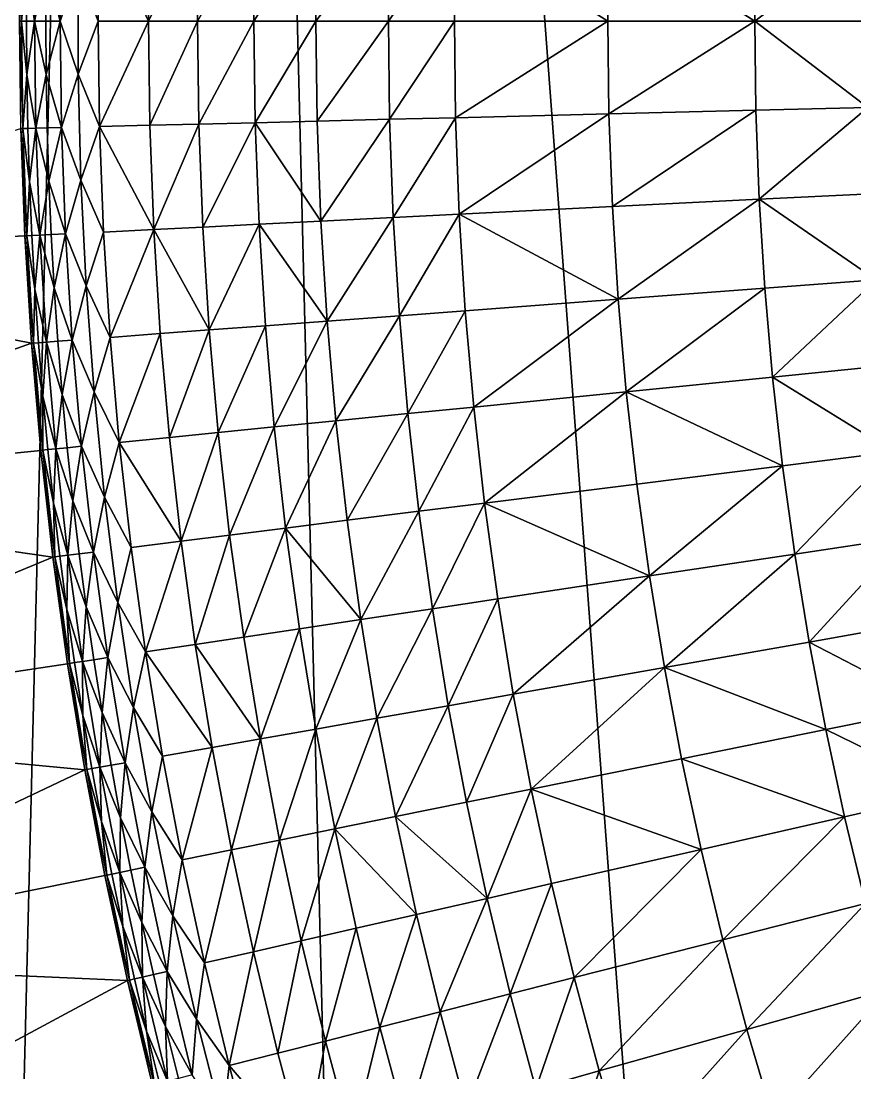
# Model space of a CAD drawing. Header units: millimetres. Extents: x -3750 to 5350, y -3750 to 3750.
# Drawn here: x -2499 to -2015, y -610 to 0 of the extents above; entities that cross this region are included whole.
import ezdxf

# ---------------------------------------------------------------- set-up
doc = ezdxf.new("R2010")
doc.units = ezdxf.units.MM
doc.header["$MEASUREMENT"] = 0
doc.layers.add('MESH_3D', color=2, linetype='CONTINUOUS')

msp = doc.modelspace()

# ---------------------------------------------------------------- linework, layer by layer
at = {"layer": 'MESH_3D'}
for points in [[(925.34, 3634.04, 32500), (-2410.45, 2872.67, 32500), (3378.63, -1627.06, 32500)], [(-2410.45, 2872.67, 32500), (-3720.9, 466.29, 32500), (-3523.85, -1282.58, 32500)], [(-2410.45, 2872.67, 32500), (-3523.85, -1282.58, 32500), (-3490.78, -1370.03, 32500)], [(-2410.45, 2872.67, 32500), (-3490.78, -1370.03, 32500), (-2684.5, -2618.39, 32500)], [(-2410.45, 2872.67, 32500), (-2684.5, -2618.39, 32500), (-2550.65, -2748.94, 32500)], [(-2410.45, 2872.67, 32500), (-2550.65, -2748.94, 32500), (-2264.27, -2989.25, 32500)], [(-2410.45, 2872.67, 32500), (-2264.27, -2989.25, 32500), (-1955.38, -3199.84, 32500)], [(3378.63, -1627.06, 32500), (-2410.45, 2872.67, 32500), (-1955.38, -3199.84, 32500)], [(-2498.04, 62.3, -38.42), (-2500, 0), (-2499.22, 62.33)], [(-2498.82, 0, -38.42), (-2500, 0), (-2498.04, 62.3, -38.42)], [(-2495.66, 31.11, -71.93), (-2498.82, 0, -38.42), (-2498.04, 62.3, -38.42)], [(-2495.66, 31.11, -71.93), (-2490.35, 62.11, -105.25), (-2491.12, 0, -105.25)], [(-2484.36, 30.97, -138.74), (-2491.12, 0, -105.25), (-2490.35, 62.11, -105.25)], [(-2484.36, 30.97, -138.74), (-2475.49, 61.73, -171.85), (-2476.26, 0, -171.85)], [(-2465.87, 30.74, -205.25), (-2476.26, 0, -171.85), (-2475.49, 61.73, -171.85)], [(-2465.87, 30.74, -205.25), (-2453.46, 61.19, -238.11), (-2454.23, 0, -238.11)], [(-2454.23, 0, -238.11), (-2453.46, 61.19, -238.11), (-2425.03, 0, -303.82)], [(-2453.46, 61.19, -238.11), (-2424.28, 60.46, -303.82), (-2425.03, 0, -303.82)], [(-2425.03, 0, -303.82), (-2424.28, 60.46, -303.82), (-2395.88, 59.75, -355.73)], [(-2425.03, 0, -303.82), (-2395.88, 59.75, -355.73), (-2396.63, 0, -355.73)], [(-2396.63, 0, -355.73), (-2395.88, 59.75, -355.73), (-2363.19, 58.93, -406.77)], [(-2396.63, 0, -355.73), (-2363.19, 58.93, -406.77), (-2363.93, 0, -406.77)], [(-2363.93, 0, -406.77), (-2363.19, 58.93, -406.77), (-2327.22, 58.04, -455.71)], [(-2363.93, 0, -406.77), (-2327.22, 58.04, -455.71), (-2327.94, 0, -455.71)], [(-2327.94, 0, -455.71), (-2327.22, 58.04, -455.71), (-2285.23, 56.99, -506.08)], [(-2327.94, 0, -455.71), (-2285.23, 56.99, -506.08), (-2285.94, 0, -506.08)], [(-2285.94, 0, -506.08), (-2285.23, 56.99, -506.08), (-2246.93, 56.03, -547.31)], [(-2285.94, 0, -506.08), (-2246.93, 56.03, -547.31), (-2247.62, 0, -547.31)], [(-2247.62, 0, -547.31), (-2246.93, 56.03, -547.31), (-2158.67, 0, -630.5)], [(-2246.93, 56.03, -547.31), (-2158, 53.82, -630.5), (-2158.67, 0, -630.5)], [(-2158.67, 0, -630.5), (-2158, 53.82, -630.5), (-2073.37, 0, -698.41)], [(-2158, 53.82, -630.5), (-2072.73, 51.69, -698.41), (-2073.37, 0, -698.41)], [(-2073.37, 0, -698.41), (-2072.73, 51.69, -698.41), (-2007.95, 50.08, -744.25)], [(-2073.37, 0, -698.41), (-2007.95, 50.08, -744.25), (-2008.57, 0, -744.25)], [(-2495.86, 0, -71.93), (-2498.82, 0, -38.42), (-2495.66, 31.11, -71.93)], [(-2495.86, 0, -71.93), (-2495.66, 31.11, -71.93), (-2491.12, 0, -105.25)], [(-2484.55, 0, -138.74), (-2491.12, 0, -105.25), (-2484.36, 30.97, -138.74)], [(-2484.55, 0, -138.74), (-2484.36, 30.97, -138.74), (-2476.26, 0, -171.85)], [(-2465.87, -30.74, -205.25), (-2476.26, 0, -171.85), (-2465.87, 30.74, -205.25)], [(-2465.87, -30.74, -205.25), (-2465.87, 30.74, -205.25), (-2454.23, 0, -238.11)], [(-2498.04, -62.3, -38.42), (-2500, 0), (-2498.82, 0, -38.42)], [(-2498.04, -62.3, -38.42), (-2499.22, -62.33), (-2500, 0)], [(-2495.66, -31.11, -71.93), (-2498.04, -62.3, -38.42), (-2498.82, 0, -38.42)], [(-2495.66, -31.11, -71.93), (-2498.82, 0, -38.42), (-2495.86, 0, -71.93)], [(-2495.66, -31.11, -71.93), (-2495.86, 0, -71.93), (-2491.12, 0, -105.25)], [(-2495.66, -31.11, -71.93), (-2491.12, 0, -105.25), (-2490.35, -62.11, -105.25)], [(-2484.36, -30.97, -138.74), (-2490.35, -62.11, -105.25), (-2491.12, 0, -105.25)], [(-2484.36, -30.97, -138.74), (-2491.12, 0, -105.25), (-2484.55, 0, -138.74)], [(-2484.36, -30.97, -138.74), (-2484.55, 0, -138.74), (-2476.26, 0, -171.85)], [(-2484.36, -30.97, -138.74), (-2476.26, 0, -171.85), (-2475.49, -61.73, -171.85)], [(-2465.87, -30.74, -205.25), (-2475.49, -61.73, -171.85), (-2476.26, 0, -171.85)], [(-2465.87, -30.74, -205.25), (-2454.23, 0, -238.11), (-2453.46, -61.19, -238.11)], [(-2453.46, -61.19, -238.11), (-2454.23, 0, -238.11), (-2425.03, 0, -303.82)], [(-2453.46, -61.19, -238.11), (-2425.03, 0, -303.82), (-2424.28, -60.46, -303.82)], [(-2424.28, -60.46, -303.82), (-2425.03, 0, -303.82), (-2396.63, 0, -355.73)], [(-2424.28, -60.46, -303.82), (-2396.63, 0, -355.73), (-2395.88, -59.75, -355.73)], [(-2395.88, -59.75, -355.73), (-2396.63, 0, -355.73), (-2363.93, 0, -406.77)], [(-2395.88, -59.75, -355.73), (-2363.93, 0, -406.77), (-2363.19, -58.93, -406.77)], [(-2363.19, -58.93, -406.77), (-2363.93, 0, -406.77), (-2327.94, 0, -455.71)], [(-2363.19, -58.93, -406.77), (-2327.94, 0, -455.71), (-2327.22, -58.04, -455.71)], [(-2327.22, -58.04, -455.71), (-2327.94, 0, -455.71), (-2285.94, 0, -506.08)], [(-2327.22, -58.04, -455.71), (-2285.94, 0, -506.08), (-2285.23, -56.99, -506.08)], [(-2285.23, -56.99, -506.08), (-2285.94, 0, -506.08), (-2247.62, 0, -547.31)], [(-2285.23, -56.99, -506.08), (-2247.62, 0, -547.31), (-2246.93, -56.03, -547.31)], [(-2246.93, -56.03, -547.31), (-2247.62, 0, -547.31), (-2158.67, 0, -630.5)], [(-2246.93, -56.03, -547.31), (-2158.67, 0, -630.5), (-2158, -53.82, -630.5)], [(-2158, -53.82, -630.5), (-2158.67, 0, -630.5), (-2073.37, 0, -698.41)], [(-2158, -53.82, -630.5), (-2073.37, 0, -698.41), (-2072.73, -51.69, -698.41)], [(-2073.37, 0, -698.41), (-2008.57, 0, -744.25), (-2007.95, -50.08, -744.25)], [(-2072.73, -51.69, -698.41), (-2073.37, 0, -698.41), (-2007.95, -50.08, -744.25)], [(-2495.08, -62.22, -71.93), (-2498.04, -62.3, -38.42), (-2495.66, -31.11, -71.93)], [(-2495.08, -62.22, -71.93), (-2495.66, -31.11, -71.93), (-2490.35, -62.11, -105.25)], [(-2483.78, -61.94, -138.74), (-2490.35, -62.11, -105.25), (-2484.36, -30.97, -138.74)], [(-2483.78, -61.94, -138.74), (-2484.36, -30.97, -138.74), (-2475.49, -61.73, -171.85)], [(-2464.34, -92.21, -205.25), (-2475.49, -61.73, -171.85), (-2465.87, -30.74, -205.25)], [(-2464.34, -92.21, -205.25), (-2465.87, -30.74, -205.25), (-2453.46, -61.19, -238.11)], [(-2244.83, -112.03, -547.31), (-2246.93, -56.03, -547.31), (-2158, -53.82, -630.5)], [(-2244.83, -112.03, -547.31), (-2158, -53.82, -630.5), (-2155.99, -107.6, -630.5)], [(-2155.99, -107.6, -630.5), (-2158, -53.82, -630.5), (-2072.73, -51.69, -698.41)], [(-2155.99, -107.6, -630.5), (-2072.73, -51.69, -698.41), (-2070.8, -103.35, -698.41)], [(-2070.8, -103.35, -698.41), (-2072.73, -51.69, -698.41), (-2007.95, -50.08, -744.25)], [(-2070.8, -103.35, -698.41), (-2007.95, -50.08, -744.25), (-2006.07, -100.12, -744.25)], [(-2453.46, -61.19, -238.11), (-2424.28, -60.46, -303.82), (-2422.02, -120.88, -303.82)], [(-2422.02, -120.88, -303.82), (-2424.28, -60.46, -303.82), (-2395.88, -59.75, -355.73)], [(-2422.02, -120.88, -303.82), (-2395.88, -59.75, -355.73), (-2393.65, -119.46, -355.73)], [(-2393.65, -119.46, -355.73), (-2395.88, -59.75, -355.73), (-2363.19, -58.93, -406.77)], [(-2393.65, -119.46, -355.73), (-2363.19, -58.93, -406.77), (-2360.99, -117.83, -406.77)], [(-2363.19, -58.93, -406.77), (-2327.22, -58.04, -455.71), (-2325.05, -116.04, -455.71)], [(-2360.99, -117.83, -406.77), (-2363.19, -58.93, -406.77), (-2325.05, -116.04, -455.71)], [(-2325.05, -116.04, -455.71), (-2327.22, -58.04, -455.71), (-2285.23, -56.99, -506.08)], [(-2325.05, -116.04, -455.71), (-2285.23, -56.99, -506.08), (-2283.1, -113.94, -506.08)], [(-2283.1, -113.94, -506.08), (-2285.23, -56.99, -506.08), (-2246.93, -56.03, -547.31)], [(-2283.1, -113.94, -506.08), (-2246.93, -56.03, -547.31), (-2244.83, -112.03, -547.31)], [(-2746.58, -137.08, 24200), (-2499.22, -62.33, 24000), (-2496.89, -124.61, 24000)], [(-2495.71, -124.56, -38.42), (-2499.22, -62.33), (-2498.04, -62.3, -38.42)], [(-2495.71, -124.56, -38.42), (-2496.89, -124.61), (-2499.22, -62.33)], [(-2496.89, -124.61, 24000), (-2499.22, -62.33), (-2496.89, -124.61)], [(-2496.89, -124.61, 24000), (-2499.22, -62.33, 24000), (-2499.22, -62.33)], [(-2494.11, -93.32, -71.93), (-2498.04, -62.3, -38.42), (-2495.08, -62.22, -71.93)], [(-2494.11, -93.32, -71.93), (-2495.71, -124.56, -38.42), (-2498.04, -62.3, -38.42)], [(-2494.11, -93.32, -71.93), (-2495.08, -62.22, -71.93), (-2490.35, -62.11, -105.25)], [(-2494.11, -93.32, -71.93), (-2490.35, -62.11, -105.25), (-2488.03, -124.17, -105.25)], [(-2482.82, -92.9, -138.74), (-2490.35, -62.11, -105.25), (-2483.78, -61.94, -138.74)], [(-2482.82, -92.9, -138.74), (-2488.03, -124.17, -105.25), (-2490.35, -62.11, -105.25)], [(-2482.82, -92.9, -138.74), (-2483.78, -61.94, -138.74), (-2475.49, -61.73, -171.85)], [(-2482.82, -92.9, -138.74), (-2475.49, -61.73, -171.85), (-2473.18, -123.43, -171.85)], [(-2464.34, -92.21, -205.25), (-2473.18, -123.43, -171.85), (-2475.49, -61.73, -171.85)], [(-2464.34, -92.21, -205.25), (-2453.46, -61.19, -238.11), (-2451.17, -122.33, -238.11)], [(-2451.17, -122.33, -238.11), (-2453.46, -61.19, -238.11), (-2422.02, -120.88, -303.82)], [(-2492.75, -124.41, -71.93), (-2495.71, -124.56, -38.42), (-2494.11, -93.32, -71.93)], [(-2492.75, -124.41, -71.93), (-2494.11, -93.32, -71.93), (-2488.03, -124.17, -105.25)], [(-2481.46, -123.84, -138.74), (-2488.03, -124.17, -105.25), (-2482.82, -92.9, -138.74)], [(-2481.46, -123.84, -138.74), (-2482.82, -92.9, -138.74), (-2473.18, -123.43, -171.85)], [(-2461.28, -153.62, -205.25), (-2473.18, -123.43, -171.85), (-2464.34, -92.21, -205.25)], [(-2461.28, -153.62, -205.25), (-2464.34, -92.21, -205.25), (-2451.17, -122.33, -238.11)], [(-2152.64, -161.32, -630.5), (-2155.99, -107.6, -630.5), (-2070.8, -103.35, -698.41)], [(-2152.64, -161.32, -630.5), (-2070.8, -103.35, -698.41), (-2067.58, -154.94, -698.41)], [(-2070.8, -103.35, -698.41), (-2006.07, -100.12, -744.25), (-2002.95, -150.1, -744.25)], [(-2067.58, -154.94, -698.41), (-2070.8, -103.35, -698.41), (-2002.95, -150.1, -744.25)], [(-2244.83, -112.03, -547.31), (-2155.99, -107.6, -630.5), (-2152.64, -161.32, -630.5)], [(-2321.43, -173.97, -455.71), (-2325.05, -116.04, -455.71), (-2283.1, -113.94, -506.08)], [(-2321.43, -173.97, -455.71), (-2283.1, -113.94, -506.08), (-2279.55, -170.83, -506.08)], [(-2279.55, -170.83, -506.08), (-2283.1, -113.94, -506.08), (-2244.83, -112.03, -547.31)], [(-2279.55, -170.83, -506.08), (-2244.83, -112.03, -547.31), (-2241.34, -167.97, -547.31)], [(-2241.34, -167.97, -547.31), (-2244.83, -112.03, -547.31), (-2152.64, -161.32, -630.5)], [(-2447.36, -183.4, -238.11), (-2451.17, -122.33, -238.11), (-2422.02, -120.88, -303.82)], [(-2447.36, -183.4, -238.11), (-2422.02, -120.88, -303.82), (-2418.25, -181.22, -303.82)], [(-2422.02, -120.88, -303.82), (-2393.65, -119.46, -355.73), (-2389.93, -179.1, -355.73)], [(-2418.25, -181.22, -303.82), (-2422.02, -120.88, -303.82), (-2389.93, -179.1, -355.73)], [(-2389.93, -179.1, -355.73), (-2393.65, -119.46, -355.73), (-2360.99, -117.83, -406.77)], [(-2389.93, -179.1, -355.73), (-2360.99, -117.83, -406.77), (-2357.32, -176.66, -406.77)], [(-2360.99, -117.83, -406.77), (-2325.05, -116.04, -455.71), (-2321.43, -173.97, -455.71)], [(-2357.32, -176.66, -406.77), (-2360.99, -117.83, -406.77), (-2321.43, -173.97, -455.71)], [(-2746.58, -137.08, 24200), (-2496.89, -124.61, 24000), (-2493.01, -186.83, 24000)], [(-2491.83, -186.74, -38.42), (-2496.89, -124.61), (-2495.71, -124.56, -38.42)], [(-2491.83, -186.74, -38.42), (-2493.01, -186.83), (-2496.89, -124.61)], [(-2496.89, -124.61, 24000), (-2496.89, -124.61), (-2493.01, -186.83)], [(-2493.01, -186.83, 24000), (-2496.89, -124.61, 24000), (-2493.01, -186.83)], [(-2491.01, -155.47, -71.93), (-2495.71, -124.56, -38.42), (-2492.75, -124.41, -71.93)], [(-2491.01, -155.47, -71.93), (-2491.83, -186.74, -38.42), (-2495.71, -124.56, -38.42)], [(-2491.01, -155.47, -71.93), (-2492.75, -124.41, -71.93), (-2488.03, -124.17, -105.25)], [(-2491.01, -155.47, -71.93), (-2488.03, -124.17, -105.25), (-2484.16, -186.16, -105.25)], [(-2479.73, -154.77, -138.74), (-2488.03, -124.17, -105.25), (-2481.46, -123.84, -138.74)], [(-2479.73, -154.77, -138.74), (-2484.16, -186.16, -105.25), (-2488.03, -124.17, -105.25)], [(-2479.73, -154.77, -138.74), (-2481.46, -123.84, -138.74), (-2473.18, -123.43, -171.85)], [(-2479.73, -154.77, -138.74), (-2473.18, -123.43, -171.85), (-2469.34, -185.05, -171.85)], [(-2461.28, -153.62, -205.25), (-2469.34, -185.05, -171.85), (-2473.18, -123.43, -171.85)], [(-2461.28, -153.62, -205.25), (-2451.17, -122.33, -238.11), (-2447.36, -183.4, -238.11)], [(-2736.33, -273.81, 24200), (-2746.58, -137.08, 24200), (-2493.01, -186.83, 24000)], [(-2063.07, -206.44, -698.41), (-2067.58, -154.94, -698.41), (-2002.95, -150.1, -744.25)], [(-2063.07, -206.44, -698.41), (-2002.95, -150.1, -744.25), (-1998.59, -199.99, -744.25)], [(-2488.88, -186.52, -71.93), (-2491.83, -186.74, -38.42), (-2491.01, -155.47, -71.93)], [(-2488.88, -186.52, -71.93), (-2491.01, -155.47, -71.93), (-2484.16, -186.16, -105.25)], [(-2477.61, -185.67, -138.74), (-2484.16, -186.16, -105.25), (-2479.73, -154.77, -138.74)], [(-2477.61, -185.67, -138.74), (-2479.73, -154.77, -138.74), (-2469.34, -185.05, -171.85)], [(-2456.68, -214.93, -205.25), (-2469.34, -185.05, -171.85), (-2461.28, -153.62, -205.25)], [(-2456.68, -214.93, -205.25), (-2461.28, -153.62, -205.25), (-2447.36, -183.4, -238.11)], [(-2147.94, -214.93, -630.5), (-2152.64, -161.32, -630.5), (-2067.58, -154.94, -698.41)], [(-2147.94, -214.93, -630.5), (-2067.58, -154.94, -698.41), (-2063.07, -206.44, -698.41)], [(-2236.46, -223.79, -547.31), (-2241.34, -167.97, -547.31), (-2152.64, -161.32, -630.5)], [(-2236.46, -223.79, -547.31), (-2152.64, -161.32, -630.5), (-2147.94, -214.93, -630.5)], [(-2274.58, -227.61, -506.08), (-2279.55, -170.83, -506.08), (-2241.34, -167.97, -547.31)], [(-2274.58, -227.61, -506.08), (-2241.34, -167.97, -547.31), (-2236.46, -223.79, -547.31)], [(-2384.72, -238.63, -355.73), (-2389.93, -179.1, -355.73), (-2357.32, -176.66, -406.77)], [(-2384.72, -238.63, -355.73), (-2357.32, -176.66, -406.77), (-2352.18, -235.37, -406.77)], [(-2352.18, -235.37, -406.77), (-2357.32, -176.66, -406.77), (-2321.43, -173.97, -455.71)], [(-2352.18, -235.37, -406.77), (-2321.43, -173.97, -455.71), (-2316.37, -231.79, -455.71)], [(-2316.37, -231.79, -455.71), (-2321.43, -173.97, -455.71), (-2279.55, -170.83, -506.08)], [(-2316.37, -231.79, -455.71), (-2279.55, -170.83, -506.08), (-2274.58, -227.61, -506.08)], [(-2442.03, -244.36, -238.11), (-2447.36, -183.4, -238.11), (-2418.25, -181.22, -303.82)], [(-2442.03, -244.36, -238.11), (-2418.25, -181.22, -303.82), (-2412.98, -241.46, -303.82)], [(-2412.98, -241.46, -303.82), (-2418.25, -181.22, -303.82), (-2389.93, -179.1, -355.73)], [(-2412.98, -241.46, -303.82), (-2389.93, -179.1, -355.73), (-2384.72, -238.63, -355.73)], [(-2736.33, -273.81, 24200), (-2493.01, -186.83, 24000), (-2487.58, -248.92, 24000)], [(-2486.4, -248.8, -38.42), (-2493.01, -186.83), (-2491.83, -186.74, -38.42)], [(-2486.4, -248.8, -38.42), (-2487.58, -248.92), (-2493.01, -186.83)], [(-2487.58, -248.92, 24000), (-2493.01, -186.83), (-2487.58, -248.92)], [(-2487.58, -248.92, 24000), (-2493.01, -186.83, 24000), (-2493.01, -186.83)], [(-2486.36, -217.53, -71.93), (-2491.83, -186.74, -38.42), (-2488.88, -186.52, -71.93)], [(-2486.36, -217.53, -71.93), (-2486.4, -248.8, -38.42), (-2491.83, -186.74, -38.42)], [(-2486.36, -217.53, -71.93), (-2488.88, -186.52, -71.93), (-2484.16, -186.16, -105.25)], [(-2486.36, -217.53, -71.93), (-2484.16, -186.16, -105.25), (-2478.74, -248.04, -105.25)], [(-2475.1, -216.54, -138.74), (-2484.16, -186.16, -105.25), (-2477.61, -185.67, -138.74)], [(-2475.1, -216.54, -138.74), (-2478.74, -248.04, -105.25), (-2484.16, -186.16, -105.25)], [(-2475.1, -216.54, -138.74), (-2477.61, -185.67, -138.74), (-2469.34, -185.05, -171.85)], [(-2475.1, -216.54, -138.74), (-2469.34, -185.05, -171.85), (-2463.96, -246.56, -171.85)], [(-2456.68, -214.93, -205.25), (-2463.96, -246.56, -171.85), (-2469.34, -185.05, -171.85)], [(-2456.68, -214.93, -205.25), (-2447.36, -183.4, -238.11), (-2442.03, -244.36, -238.11)], [(-2063.07, -206.44, -698.41), (-1998.59, -199.99, -744.25), (-1992.98, -249.75, -744.25)], [(-2147.94, -214.93, -630.5), (-2063.07, -206.44, -698.41), (-2057.28, -257.81, -698.41)], [(-2057.28, -257.81, -698.41), (-2063.07, -206.44, -698.41), (-1992.98, -249.75, -744.25)], [(-2483.45, -248.51, -71.93), (-2486.4, -248.8, -38.42), (-2486.36, -217.53, -71.93)], [(-2483.45, -248.51, -71.93), (-2486.36, -217.53, -71.93), (-2478.74, -248.04, -105.25)], [(-2472.21, -247.38, -138.74), (-2478.74, -248.04, -105.25), (-2475.1, -216.54, -138.74)], [(-2472.21, -247.38, -138.74), (-2475.1, -216.54, -138.74), (-2463.96, -246.56, -171.85)], [(-2450.56, -276.11, -205.25), (-2463.96, -246.56, -171.85), (-2456.68, -214.93, -205.25)], [(-2450.56, -276.11, -205.25), (-2456.68, -214.93, -205.25), (-2442.03, -244.36, -238.11)], [(-2230.18, -279.48, -547.31), (-2236.46, -223.79, -547.31), (-2147.94, -214.93, -630.5)], [(-2230.18, -279.48, -547.31), (-2147.94, -214.93, -630.5), (-2141.92, -268.42, -630.5)], [(-2141.92, -268.42, -630.5), (-2147.94, -214.93, -630.5), (-2057.28, -257.81, -698.41)], [(-2268.2, -284.24, -506.08), (-2274.58, -227.61, -506.08), (-2236.46, -223.79, -547.31)], [(-2268.2, -284.24, -506.08), (-2236.46, -223.79, -547.31), (-2230.18, -279.48, -547.31)], [(-2309.87, -289.46, -455.71), (-2316.37, -231.79, -455.71), (-2274.58, -227.61, -506.08)], [(-2309.87, -289.46, -455.71), (-2274.58, -227.61, -506.08), (-2268.2, -284.24, -506.08)], [(-2378.03, -298.01, -355.73), (-2384.72, -238.63, -355.73), (-2352.18, -235.37, -406.77)], [(-2378.03, -298.01, -355.73), (-2352.18, -235.37, -406.77), (-2345.58, -293.94, -406.77)], [(-2345.58, -293.94, -406.77), (-2352.18, -235.37, -406.77), (-2316.37, -231.79, -455.71)], [(-2345.58, -293.94, -406.77), (-2316.37, -231.79, -455.71), (-2309.87, -289.46, -455.71)], [(-2442.03, -244.36, -238.11), (-2412.98, -241.46, -303.82), (-2406.21, -301.54, -303.82)], [(-2406.21, -301.54, -303.82), (-2412.98, -241.46, -303.82), (-2384.72, -238.63, -355.73)], [(-2406.21, -301.54, -303.82), (-2384.72, -238.63, -355.73), (-2378.03, -298.01, -355.73)], [(-2736.33, -273.81, 24200), (-2487.58, -248.92, 24000), (-2480.6, -310.86, 24000)], [(-2486.4, -248.8, -38.42), (-2480.6, -310.86), (-2487.58, -248.92)], [(-2480.6, -310.86, 24000), (-2487.58, -248.92), (-2480.6, -310.86)], [(-2480.6, -310.86, 24000), (-2487.58, -248.92, 24000), (-2487.58, -248.92)], [(-2480.16, -279.45, -71.93), (-2486.4, -248.8, -38.42), (-2483.45, -248.51, -71.93)], [(-2479.43, -310.71, -38.42), (-2480.6, -310.86), (-2486.4, -248.8, -38.42)], [(-2480.16, -279.45, -71.93), (-2479.43, -310.71, -38.42), (-2486.4, -248.8, -38.42)], [(-2480.16, -279.45, -71.93), (-2483.45, -248.51, -71.93), (-2478.74, -248.04, -105.25)], [(-2480.16, -279.45, -71.93), (-2478.74, -248.04, -105.25), (-2471.79, -309.76, -105.25)], [(-2468.93, -278.18, -138.74), (-2478.74, -248.04, -105.25), (-2472.21, -247.38, -138.74)], [(-2468.93, -278.18, -138.74), (-2471.79, -309.76, -105.25), (-2478.74, -248.04, -105.25)], [(-2468.93, -278.18, -138.74), (-2472.21, -247.38, -138.74), (-2463.96, -246.56, -171.85)], [(-2468.93, -278.18, -138.74), (-2463.96, -246.56, -171.85), (-2457.04, -307.91, -171.85)], [(-2450.56, -276.11, -205.25), (-2457.04, -307.91, -171.85), (-2463.96, -246.56, -171.85)], [(-2450.56, -276.11, -205.25), (-2442.03, -244.36, -238.11), (-2435.18, -305.17, -238.11)], [(-2435.18, -305.17, -238.11), (-2442.03, -244.36, -238.11), (-2406.21, -301.54, -303.82)], [(-2050.22, -309.02, -698.41), (-2057.28, -257.81, -698.41), (-1992.98, -249.75, -744.25)], [(-2050.22, -309.02, -698.41), (-1992.98, -249.75, -744.25), (-1986.14, -299.36, -744.25)], [(-2134.56, -321.73, -630.5), (-2141.92, -268.42, -630.5), (-2057.28, -257.81, -698.41)], [(-2134.56, -321.73, -630.5), (-2057.28, -257.81, -698.41), (-2050.22, -309.02, -698.41)], [(-2719.28, -409.87, 24200), (-2736.33, -273.81, 24200), (-2480.6, -310.86, 24000)], [(-2230.18, -279.48, -547.31), (-2141.92, -268.42, -630.5), (-2134.56, -321.73, -630.5)], [(-2476.49, -310.34, -71.93), (-2480.16, -279.45, -71.93), (-2471.79, -309.76, -105.25)], [(-2476.49, -310.34, -71.93), (-2479.43, -310.71, -38.42), (-2480.16, -279.45, -71.93)], [(-2465.27, -308.94, -138.74), (-2471.79, -309.76, -105.25), (-2468.93, -278.18, -138.74)], [(-2465.27, -308.94, -138.74), (-2468.93, -278.18, -138.74), (-2457.04, -307.91, -171.85)], [(-2442.91, -337.12, -205.25), (-2457.04, -307.91, -171.85), (-2450.56, -276.11, -205.25)], [(-2442.91, -337.12, -205.25), (-2450.56, -276.11, -205.25), (-2435.18, -305.17, -238.11)], [(-2260.41, -340.7, -506.08), (-2268.2, -284.24, -506.08), (-2230.18, -279.48, -547.31)], [(-2260.41, -340.7, -506.08), (-2230.18, -279.48, -547.31), (-2222.52, -334.99, -547.31)], [(-2222.52, -334.99, -547.31), (-2230.18, -279.48, -547.31), (-2134.56, -321.73, -630.5)], [(-2301.94, -346.96, -455.71), (-2309.87, -289.46, -455.71), (-2268.2, -284.24, -506.08)], [(-2301.94, -346.96, -455.71), (-2268.2, -284.24, -506.08), (-2260.41, -340.7, -506.08)], [(-2345.58, -293.94, -406.77), (-2309.87, -289.46, -455.71), (-2301.94, -346.96, -455.71)], [(-2397.94, -361.43, -303.82), (-2406.21, -301.54, -303.82), (-2378.03, -298.01, -355.73)], [(-2397.94, -361.43, -303.82), (-2378.03, -298.01, -355.73), (-2369.86, -357.2, -355.73)], [(-2369.86, -357.2, -355.73), (-2378.03, -298.01, -355.73), (-2345.58, -293.94, -406.77)], [(-2369.86, -357.2, -355.73), (-2345.58, -293.94, -406.77), (-2337.52, -352.33, -406.77)], [(-2337.52, -352.33, -406.77), (-2345.58, -293.94, -406.77), (-2301.94, -346.96, -455.71)], [(-2426.81, -365.78, -238.11), (-2435.18, -305.17, -238.11), (-2406.21, -301.54, -303.82)], [(-2426.81, -365.78, -238.11), (-2406.21, -301.54, -303.82), (-2397.94, -361.43, -303.82)], [(-2041.88, -360.04, -698.41), (-2050.22, -309.02, -698.41), (-1986.14, -299.36, -744.25)], [(-2041.88, -360.04, -698.41), (-1986.14, -299.36, -744.25), (-1978.06, -348.78, -744.25)], [(-2719.28, -409.87, 24200), (-2480.6, -310.86, 24000), (-2472.08, -372.61, 24000)], [(-2470.91, -372.43, -38.42), (-2480.6, -310.86), (-2479.43, -310.71, -38.42)], [(-2470.91, -372.43, -38.42), (-2472.08, -372.61), (-2480.6, -310.86)], [(-2472.08, -372.61, 24000), (-2480.6, -310.86), (-2472.08, -372.61)], [(-2472.08, -372.61, 24000), (-2480.6, -310.86, 24000), (-2480.6, -310.86)], [(-2472.43, -341.19, -71.93), (-2479.43, -310.71, -38.42), (-2476.49, -310.34, -71.93)], [(-2472.43, -341.19, -71.93), (-2470.91, -372.43, -38.42), (-2479.43, -310.71, -38.42)], [(-2472.43, -341.19, -71.93), (-2476.49, -310.34, -71.93), (-2471.79, -309.76, -105.25)], [(-2472.43, -341.19, -71.93), (-2471.79, -309.76, -105.25), (-2463.3, -371.28, -105.25)], [(-2461.23, -339.65, -138.74), (-2471.79, -309.76, -105.25), (-2465.27, -308.94, -138.74)], [(-2461.23, -339.65, -138.74), (-2463.3, -371.28, -105.25), (-2471.79, -309.76, -105.25)], [(-2461.23, -339.65, -138.74), (-2465.27, -308.94, -138.74), (-2457.04, -307.91, -171.85)], [(-2461.23, -339.65, -138.74), (-2457.04, -307.91, -171.85), (-2448.6, -369.07, -171.85)], [(-2442.91, -337.12, -205.25), (-2448.6, -369.07, -171.85), (-2457.04, -307.91, -171.85)], [(-2442.91, -337.12, -205.25), (-2435.18, -305.17, -238.11), (-2426.81, -365.78, -238.11)], [(-2125.88, -374.85, -630.5), (-2134.56, -321.73, -630.5), (-2050.22, -309.02, -698.41)], [(-2125.88, -374.85, -630.5), (-2050.22, -309.02, -698.41), (-2041.88, -360.04, -698.41)], [(-2213.48, -390.3, -547.31), (-2222.52, -334.99, -547.31), (-2134.56, -321.73, -630.5)], [(-2213.48, -390.3, -547.31), (-2134.56, -321.73, -630.5), (-2125.88, -374.85, -630.5)], [(-2251.21, -396.95, -506.08), (-2260.41, -340.7, -506.08), (-2222.52, -334.99, -547.31)], [(-2251.21, -396.95, -506.08), (-2222.52, -334.99, -547.31), (-2213.48, -390.3, -547.31)], [(-2467.98, -371.99, -71.93), (-2470.91, -372.43, -38.42), (-2472.43, -341.19, -71.93)], [(-2467.98, -371.99, -71.93), (-2472.43, -341.19, -71.93), (-2463.3, -371.28, -105.25)], [(-2456.8, -370.3, -138.74), (-2463.3, -371.28, -105.25), (-2461.23, -339.65, -138.74)], [(-2456.8, -370.3, -138.74), (-2461.23, -339.65, -138.74), (-2448.6, -369.07, -171.85)], [(-2433.75, -397.92, -205.25), (-2448.6, -369.07, -171.85), (-2442.91, -337.12, -205.25)], [(-2433.75, -397.92, -205.25), (-2442.91, -337.12, -205.25), (-2426.81, -365.78, -238.11)], [(-2292.57, -404.24, -455.71), (-2301.94, -346.96, -455.71), (-2260.41, -340.7, -506.08)], [(-2292.57, -404.24, -455.71), (-2260.41, -340.7, -506.08), (-2251.21, -396.95, -506.08)], [(-2328.01, -410.49, -406.77), (-2337.52, -352.33, -406.77), (-2301.94, -346.96, -455.71)], [(-2328.01, -410.49, -406.77), (-2301.94, -346.96, -455.71), (-2292.57, -404.24, -455.71)], [(-2360.22, -416.17, -355.73), (-2369.86, -357.2, -355.73), (-2337.52, -352.33, -406.77)], [(-2360.22, -416.17, -355.73), (-2337.52, -352.33, -406.77), (-2328.01, -410.49, -406.77)], [(-2041.88, -360.04, -698.41), (-1978.06, -348.78, -744.25), (-1968.75, -397.99, -744.25)], [(-2397.94, -361.43, -303.82), (-2369.86, -357.2, -355.73), (-2360.22, -416.17, -355.73)], [(-2433.75, -397.92, -205.25), (-2426.81, -365.78, -238.11), (-2416.94, -426.17, -238.11)], [(-2426.81, -365.78, -238.11), (-2397.94, -361.43, -303.82), (-2388.19, -421.1, -303.82)], [(-2416.94, -426.17, -238.11), (-2426.81, -365.78, -238.11), (-2388.19, -421.1, -303.82)], [(-2388.19, -421.1, -303.82), (-2397.94, -361.43, -303.82), (-2360.22, -416.17, -355.73)], [(-2125.88, -374.85, -630.5), (-2041.88, -360.04, -698.41), (-2032.27, -410.83, -698.41)], [(-2032.27, -410.83, -698.41), (-2041.88, -360.04, -698.41), (-1968.75, -397.99, -744.25)], [(-2463.15, -402.73, -71.93), (-2470.91, -372.43, -38.42), (-2467.98, -371.99, -71.93)], [(-2463.15, -402.73, -71.93), (-2467.98, -371.99, -71.93), (-2463.3, -371.28, -105.25)], [(-2451.99, -400.9, -138.74), (-2463.3, -371.28, -105.25), (-2456.8, -370.3, -138.74)], [(-2451.99, -400.9, -138.74), (-2453.28, -432.58, -105.25), (-2463.3, -371.28, -105.25)], [(-2463.15, -402.73, -71.93), (-2463.3, -371.28, -105.25), (-2453.28, -432.58, -105.25)], [(-2451.99, -400.9, -138.74), (-2456.8, -370.3, -138.74), (-2448.6, -369.07, -171.85)], [(-2451.99, -400.9, -138.74), (-2448.6, -369.07, -171.85), (-2438.64, -430, -171.85)], [(-2433.75, -397.92, -205.25), (-2438.64, -430, -171.85), (-2448.6, -369.07, -171.85)], [(-2719.28, -409.87, 24200), (-2472.08, -372.61, 24000), (-2462.02, -434.12, 24000)], [(-2460.86, -433.92, -38.42), (-2472.08, -372.61), (-2470.91, -372.43, -38.42)], [(-2460.86, -433.92, -38.42), (-2462.02, -434.12), (-2472.08, -372.61)], [(-2462.02, -434.12, 24000), (-2472.08, -372.61), (-2462.02, -434.12)], [(-2462.02, -434.12, 24000), (-2472.08, -372.61, 24000), (-2472.08, -372.61)], [(-2463.15, -402.73, -71.93), (-2460.86, -433.92, -38.42), (-2470.91, -372.43, -38.42)], [(-2203.06, -445.36, -547.31), (-2213.48, -390.3, -547.31), (-2125.88, -374.85, -630.5)], [(-2203.06, -445.36, -547.31), (-2125.88, -374.85, -630.5), (-2115.87, -427.73, -630.5)], [(-2115.87, -427.73, -630.5), (-2125.88, -374.85, -630.5), (-2032.27, -410.83, -698.41)], [(-2240.62, -452.95, -506.08), (-2251.21, -396.95, -506.08), (-2213.48, -390.3, -547.31)], [(-2240.62, -452.95, -506.08), (-2213.48, -390.3, -547.31), (-2203.06, -445.36, -547.31)], [(-2446.81, -431.44, -138.74), (-2453.28, -432.58, -105.25), (-2451.99, -400.9, -138.74)], [(-2446.81, -431.44, -138.74), (-2451.99, -400.9, -138.74), (-2438.64, -430, -171.85)], [(-2423.07, -458.47, -205.25), (-2438.64, -430, -171.85), (-2433.75, -397.92, -205.25)], [(-2423.07, -458.47, -205.25), (-2433.75, -397.92, -205.25), (-2416.94, -426.17, -238.11)], [(-2281.78, -461.27, -455.71), (-2292.57, -404.24, -455.71), (-2251.21, -396.95, -506.08)], [(-2281.78, -461.27, -455.71), (-2251.21, -396.95, -506.08), (-2240.62, -452.95, -506.08)], [(-2032.27, -410.83, -698.41), (-1968.75, -397.99, -744.25), (-1958.21, -446.95, -744.25)], [(-2457.94, -433.4, -71.93), (-2460.86, -433.92, -38.42), (-2463.15, -402.73, -71.93)], [(-2457.94, -433.4, -71.93), (-2463.15, -402.73, -71.93), (-2453.28, -432.58, -105.25)], [(-2317.06, -468.4, -406.77), (-2328.01, -410.49, -406.77), (-2292.57, -404.24, -455.71)], [(-2317.06, -468.4, -406.77), (-2292.57, -404.24, -455.71), (-2281.78, -461.27, -455.71)], [(-2695.47, -544.9, 24200), (-2719.28, -409.87, 24200), (-2462.02, -434.12, 24000)], [(-2349.11, -474.88, -355.73), (-2360.22, -416.17, -355.73), (-2328.01, -410.49, -406.77)], [(-2349.11, -474.88, -355.73), (-2328.01, -410.49, -406.77), (-2317.06, -468.4, -406.77)], [(-2115.87, -427.73, -630.5), (-2032.27, -410.83, -698.41), (-2021.39, -461.37, -698.41)], [(-2021.39, -461.37, -698.41), (-2032.27, -410.83, -698.41), (-1958.21, -446.95, -744.25)], [(-2376.95, -480.51, -303.82), (-2388.19, -421.1, -303.82), (-2360.22, -416.17, -355.73)], [(-2376.95, -480.51, -303.82), (-2360.22, -416.17, -355.73), (-2349.11, -474.88, -355.73)], [(-2423.07, -458.47, -205.25), (-2416.94, -426.17, -238.11), (-2405.56, -486.3, -238.11)], [(-2405.56, -486.3, -238.11), (-2416.94, -426.17, -238.11), (-2388.19, -421.1, -303.82)], [(-2405.56, -486.3, -238.11), (-2388.19, -421.1, -303.82), (-2376.95, -480.51, -303.82)], [(-2452.35, -464.01, -71.93), (-2457.94, -433.4, -71.93), (-2453.28, -432.58, -105.25)], [(-2441.24, -461.91, -138.74), (-2453.28, -432.58, -105.25), (-2446.81, -431.44, -138.74)], [(-2441.24, -461.91, -138.74), (-2441.73, -493.61, -105.25), (-2453.28, -432.58, -105.25)], [(-2452.35, -464.01, -71.93), (-2453.28, -432.58, -105.25), (-2441.73, -493.61, -105.25)], [(-2441.24, -461.91, -138.74), (-2446.81, -431.44, -138.74), (-2438.64, -430, -171.85)], [(-2441.24, -461.91, -138.74), (-2438.64, -430, -171.85), (-2427.16, -490.66, -171.85)], [(-2423.07, -458.47, -205.25), (-2427.16, -490.66, -171.85), (-2438.64, -430, -171.85)], [(-2203.06, -445.36, -547.31), (-2115.87, -427.73, -630.5), (-2104.55, -480.35, -630.5)], [(-2104.55, -480.35, -630.5), (-2115.87, -427.73, -630.5), (-2021.39, -461.37, -698.41)], [(-2695.47, -544.9, 24200), (-2462.02, -434.12, 24000), (-2450.43, -495.37, 24000)], [(-2449.27, -495.13, -38.42), (-2462.02, -434.12), (-2460.86, -433.92, -38.42)], [(-2449.27, -495.13, -38.42), (-2450.43, -495.37), (-2462.02, -434.12)], [(-2450.43, -495.37, 24000), (-2462.02, -434.12), (-2450.43, -495.37)], [(-2450.43, -495.37, 24000), (-2462.02, -434.12, 24000), (-2462.02, -434.12)], [(-2452.35, -464.01, -71.93), (-2460.86, -433.92, -38.42), (-2457.94, -433.4, -71.93)], [(-2452.35, -464.01, -71.93), (-2449.27, -495.13, -38.42), (-2460.86, -433.92, -38.42)], [(-2228.63, -508.67, -506.08), (-2240.62, -452.95, -506.08), (-2203.06, -445.36, -547.31)], [(-2228.63, -508.67, -506.08), (-2203.06, -445.36, -547.31), (-2191.27, -500.14, -547.31)], [(-2191.27, -500.14, -547.31), (-2203.06, -445.36, -547.31), (-2104.55, -480.35, -630.5)], [(-2009.26, -511.62, -698.41), (-2021.39, -461.37, -698.41), (-1958.21, -446.95, -744.25)], [(-2281.78, -461.27, -455.71), (-2240.62, -452.95, -506.08), (-2228.63, -508.67, -506.08)], [(-2435.29, -492.3, -138.74), (-2441.73, -493.61, -105.25), (-2441.24, -461.91, -138.74)], [(-2435.29, -492.3, -138.74), (-2441.24, -461.91, -138.74), (-2427.16, -490.66, -171.85)], [(-2410.89, -518.74, -205.25), (-2427.16, -490.66, -171.85), (-2423.07, -458.47, -205.25)], [(-2410.89, -518.74, -205.25), (-2423.07, -458.47, -205.25), (-2405.56, -486.3, -238.11)], [(-2317.06, -468.4, -406.77), (-2281.78, -461.27, -455.71), (-2269.57, -518.02, -455.71)], [(-2269.57, -518.02, -455.71), (-2281.78, -461.27, -455.71), (-2228.63, -508.67, -506.08)], [(-2091.92, -532.67, -630.5), (-2104.55, -480.35, -630.5), (-2021.39, -461.37, -698.41)], [(-2091.92, -532.67, -630.5), (-2021.39, -461.37, -698.41), (-2009.26, -511.62, -698.41)], [(-2446.37, -494.54, -71.93), (-2452.35, -464.01, -71.93), (-2441.73, -493.61, -105.25)], [(-2446.37, -494.54, -71.93), (-2449.27, -495.13, -38.42), (-2452.35, -464.01, -71.93)], [(-2336.54, -533.3, -355.73), (-2349.11, -474.88, -355.73), (-2317.06, -468.4, -406.77)], [(-2336.54, -533.3, -355.73), (-2317.06, -468.4, -406.77), (-2304.66, -526.02, -406.77)], [(-2304.66, -526.02, -406.77), (-2317.06, -468.4, -406.77), (-2269.57, -518.02, -455.71)], [(-2364.23, -539.62, -303.82), (-2376.95, -480.51, -303.82), (-2349.11, -474.88, -355.73)], [(-2364.23, -539.62, -303.82), (-2349.11, -474.88, -355.73), (-2336.54, -533.3, -355.73)], [(-2392.69, -546.12, -238.11), (-2405.56, -486.3, -238.11), (-2376.95, -480.51, -303.82)], [(-2392.69, -546.12, -238.11), (-2376.95, -480.51, -303.82), (-2364.23, -539.62, -303.82)], [(-2178.12, -554.62, -547.31), (-2191.27, -500.14, -547.31), (-2104.55, -480.35, -630.5)], [(-2178.12, -554.62, -547.31), (-2104.55, -480.35, -630.5), (-2091.92, -532.67, -630.5)], [(-2410.89, -518.74, -205.25), (-2405.56, -486.3, -238.11), (-2392.69, -546.12, -238.11)], [(-2440.01, -525, -71.93), (-2446.37, -494.54, -71.93), (-2441.73, -493.61, -105.25)], [(-2428.96, -522.63, -138.74), (-2441.73, -493.61, -105.25), (-2435.29, -492.3, -138.74)], [(-2428.96, -522.63, -138.74), (-2428.66, -554.33, -105.25), (-2441.73, -493.61, -105.25)], [(-2440.01, -525, -71.93), (-2441.73, -493.61, -105.25), (-2428.66, -554.33, -105.25)], [(-2428.96, -522.63, -138.74), (-2435.29, -492.3, -138.74), (-2427.16, -490.66, -171.85)], [(-2428.96, -522.63, -138.74), (-2427.16, -490.66, -171.85), (-2414.18, -551.02, -171.85)], [(-2410.89, -518.74, -205.25), (-2414.18, -551.02, -171.85), (-2427.16, -490.66, -171.85)], [(-2695.47, -544.9, 24200), (-2450.43, -495.37, 24000), (-2437.32, -556.3, 24000)], [(-2436.17, -556.04, -38.42), (-2450.43, -495.37), (-2449.27, -495.13, -38.42)], [(-2436.17, -556.04, -38.42), (-2437.32, -556.3), (-2450.43, -495.37)], [(-2437.32, -556.3, 24000), (-2450.43, -495.37), (-2437.32, -556.3)], [(-2437.32, -556.3, 24000), (-2450.43, -495.37, 24000), (-2450.43, -495.37)], [(-2440.01, -525, -71.93), (-2449.27, -495.13, -38.42), (-2446.37, -494.54, -71.93)], [(-2440.01, -525, -71.93), (-2436.17, -556.04, -38.42), (-2449.27, -495.13, -38.42)], [(-2215.25, -564.07, -506.08), (-2228.63, -508.67, -506.08), (-2191.27, -500.14, -547.31)], [(-2215.25, -564.07, -506.08), (-2191.27, -500.14, -547.31), (-2178.12, -554.62, -547.31)], [(-2255.95, -574.44, -455.71), (-2269.57, -518.02, -455.71), (-2228.63, -508.67, -506.08)], [(-2255.95, -574.44, -455.71), (-2228.63, -508.67, -506.08), (-2215.25, -564.07, -506.08)], [(-2077.99, -584.66, -630.5), (-2091.92, -532.67, -630.5), (-2009.26, -511.62, -698.41)], [(-2077.99, -584.66, -630.5), (-2009.26, -511.62, -698.41), (-1995.88, -561.55, -698.41)], [(-2290.83, -583.32, -406.77), (-2304.66, -526.02, -406.77), (-2269.57, -518.02, -455.71)], [(-2290.83, -583.32, -406.77), (-2269.57, -518.02, -455.71), (-2255.95, -574.44, -455.71)], [(-2422.26, -552.86, -138.74), (-2428.96, -522.63, -138.74), (-2414.18, -551.02, -171.85)], [(-2422.26, -552.86, -138.74), (-2428.66, -554.33, -105.25), (-2428.96, -522.63, -138.74)], [(-2397.21, -578.68, -205.25), (-2414.18, -551.02, -171.85), (-2410.89, -518.74, -205.25)], [(-2397.21, -578.68, -205.25), (-2410.89, -518.74, -205.25), (-2392.69, -546.12, -238.11)], [(-2433.28, -555.38, -71.93), (-2440.01, -525, -71.93), (-2428.66, -554.33, -105.25)], [(-2433.28, -555.38, -71.93), (-2436.17, -556.04, -38.42), (-2440.01, -525, -71.93)], [(-2322.52, -591.39, -355.73), (-2336.54, -533.3, -355.73), (-2304.66, -526.02, -406.77)], [(-2322.52, -591.39, -355.73), (-2304.66, -526.02, -406.77), (-2290.83, -583.32, -406.77)], [(-2350.04, -598.39, -303.82), (-2364.23, -539.62, -303.82), (-2336.54, -533.3, -355.73)], [(-2350.04, -598.39, -303.82), (-2336.54, -533.3, -355.73), (-2322.52, -591.39, -355.73)], [(-2163.62, -608.75, -547.31), (-2178.12, -554.62, -547.31), (-2091.92, -532.67, -630.5)], [(-2163.62, -608.75, -547.31), (-2091.92, -532.67, -630.5), (-2077.99, -584.66, -630.5)], [(-2378.33, -605.6, -238.11), (-2392.69, -546.12, -238.11), (-2364.23, -539.62, -303.82)], [(-2378.33, -605.6, -238.11), (-2364.23, -539.62, -303.82), (-2350.04, -598.39, -303.82)], [(-2664.96, -678.58, 24200), (-2695.47, -544.9, 24200), (-2437.32, -556.3, 24000)], [(-2397.21, -578.68, -205.25), (-2392.69, -546.12, -238.11), (-2378.33, -605.6, -238.11)], [(-2426.17, -585.67, -71.93), (-2433.28, -555.38, -71.93), (-2428.66, -554.33, -105.25)], [(-2415.18, -583.02, -138.74), (-2428.66, -554.33, -105.25), (-2422.26, -552.86, -138.74)], [(-2415.18, -583.02, -138.74), (-2414.09, -614.7, -105.25), (-2428.66, -554.33, -105.25)], [(-2426.17, -585.67, -71.93), (-2428.66, -554.33, -105.25), (-2414.09, -614.7, -105.25)], [(-2415.18, -583.02, -138.74), (-2422.26, -552.86, -138.74), (-2414.18, -551.02, -171.85)], [(-2415.18, -583.02, -138.74), (-2414.18, -551.02, -171.85), (-2399.69, -611.04, -171.85)], [(-2397.21, -578.68, -205.25), (-2399.69, -611.04, -171.85), (-2414.18, -551.02, -171.85)], [(-2200.5, -619.13, -506.08), (-2215.25, -564.07, -506.08), (-2178.12, -554.62, -547.31)], [(-2200.5, -619.13, -506.08), (-2178.12, -554.62, -547.31), (-2163.62, -608.75, -547.31)], [(-2664.96, -678.58, 24200), (-2437.32, -556.3, 24000), (-2422.69, -616.89, 24000)], [(-2421.55, -616.6, -38.42), (-2437.32, -556.3), (-2436.17, -556.04, -38.42)], [(-2421.55, -616.6, -38.42), (-2422.69, -616.89), (-2437.32, -556.3)], [(-2437.32, -556.3, 24000), (-2437.32, -556.3), (-2422.69, -616.89)], [(-2422.69, -616.89, 24000), (-2437.32, -556.3, 24000), (-2422.69, -616.89)], [(-2426.17, -585.67, -71.93), (-2436.17, -556.04, -38.42), (-2433.28, -555.38, -71.93)], [(-2426.17, -585.67, -71.93), (-2421.55, -616.6, -38.42), (-2436.17, -556.04, -38.42)], [(-2240.93, -630.5, -455.71), (-2255.95, -574.44, -455.71), (-2215.25, -564.07, -506.08)], [(-2240.93, -630.5, -455.71), (-2215.25, -564.07, -506.08), (-2200.5, -619.13, -506.08)], [(-2062.77, -636.28, -630.5), (-2077.99, -584.66, -630.5), (-1995.88, -561.55, -698.41)], [(-2062.77, -636.28, -630.5), (-1995.88, -561.55, -698.41), (-1981.26, -611.14, -698.41)], [(-2382.04, -638.26, -205.25), (-2399.69, -611.04, -171.85), (-2397.21, -578.68, -205.25)], [(-2382.04, -638.26, -205.25), (-2397.21, -578.68, -205.25), (-2378.33, -605.6, -238.11)], [(-2275.57, -640.25, -406.77), (-2290.83, -583.32, -406.77), (-2255.95, -574.44, -455.71)], [(-2275.57, -640.25, -406.77), (-2255.95, -574.44, -455.71), (-2240.93, -630.5, -455.71)], [(-2407.72, -613.08, -138.74), (-2414.09, -614.7, -105.25), (-2415.18, -583.02, -138.74)], [(-2407.72, -613.08, -138.74), (-2415.18, -583.02, -138.74), (-2399.69, -611.04, -171.85)], [(-2307.05, -649.1, -355.73), (-2322.52, -591.39, -355.73), (-2290.83, -583.32, -406.77)], [(-2307.05, -649.1, -355.73), (-2290.83, -583.32, -406.77), (-2275.57, -640.25, -406.77)], [(-2147.77, -662.5, -547.31), (-2163.62, -608.75, -547.31), (-2077.99, -584.66, -630.5)], [(-2147.77, -662.5, -547.31), (-2077.99, -584.66, -630.5), (-2062.77, -636.28, -630.5)], [(-2418.68, -615.87, -71.93), (-2426.17, -585.67, -71.93), (-2414.09, -614.7, -105.25)], [(-2418.68, -615.87, -71.93), (-2421.55, -616.6, -38.42), (-2426.17, -585.67, -71.93)], [(-2334.39, -656.8, -303.82), (-2350.04, -598.39, -303.82), (-2322.52, -591.39, -355.73)], [(-2334.39, -656.8, -303.82), (-2322.52, -591.39, -355.73), (-2307.05, -649.1, -355.73)], [(-2378.33, -605.6, -238.11), (-2350.04, -598.39, -303.82), (-2334.39, -656.8, -303.82)], [(-2382.04, -638.26, -205.25), (-2378.33, -605.6, -238.11), (-2362.5, -664.7, -238.11)], [(-2362.5, -664.7, -238.11), (-2378.33, -605.6, -238.11), (-2334.39, -656.8, -303.82)], [(-2184.38, -673.79, -506.08), (-2200.5, -619.13, -506.08), (-2163.62, -608.75, -547.31)], [(-2184.38, -673.79, -506.08), (-2163.62, -608.75, -547.31), (-2147.77, -662.5, -547.31)]]:
    msp.add_3dface(points, dxfattribs=at)

doc.saveas('drawing.dxf')
